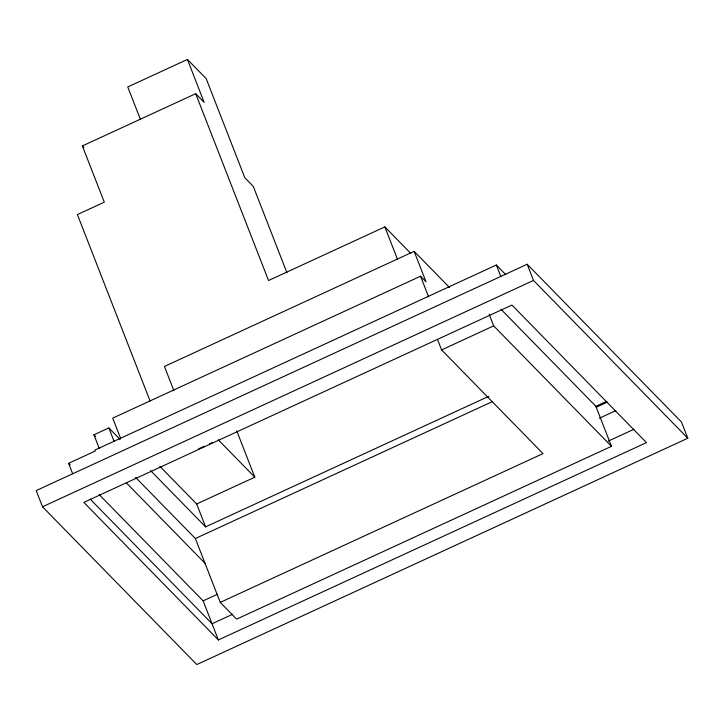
<?xml version="1.0" encoding="UTF-8"?>
<svg xmlns="http://www.w3.org/2000/svg" width="724" height="724" viewBox="0 0 724 724"><rect width="100%" height="100%" fill="white"/><g stroke="black" fill="none" stroke-linecap="round" stroke-linejoin="round"><path stroke-width="1.09" d="M286.939 272.74L253.273 186.385L244.821 177.751L206.177 78.617L187.425 59.44L127.759 86.943L140.411 119.379M150.067 400.951L77.405 214.576L104.292 202.177L82.364 145.94L195.697 93.695L204.15 102.337L187.425 59.44M410.761 253.382L384.86 226.902L268.541 280.523L195.697 93.695M449.45 287.446L414.137 251.337L164.439 366.444L173.869 390.634M414.137 251.337L426.038 281.835L420.544 276.224L112.718 418.128L120.419 437.884M99.188 448.283L93.939 434.816L108.853 427.938L120.13 439.468M505.795 274.695L496.338 265.02L94.862 450.093L95.233 451.043L68.608 463.315L72.662 473.713M527.19 264.251L36.2 490.582L42.517 506.791L196.81 664.56L687.8 438.219L681.483 422.02L527.19 264.251L533.507 280.45L687.8 438.219M42.517 506.791L533.507 280.45M198.403 448.952L204.358 446.201M209.317 443.921L212.295 442.545M437.477 339.366L441.586 349.9L493.687 325.881L611.481 446.328L236.63 619.129L220.259 602.386L195.362 538.52L135.605 477.424M159.796 466.265L196.666 503.976L254.794 477.179L236.739 430.861M150.664 470.691L205.589 526.855L488.791 396.299M195.362 538.52L492.492 401.548M501.008 309.293L595.87 406.3L606.115 401.576M596.241 407.25L607.508 402.055M99.288 494.691L203.136 600.875L217.508 594.25M599.409 418.201L615.834 410.626M220.259 602.386L543.009 453.604L441.586 349.9M232.585 614.287L212.06 623.753L90.12 499.062M608.332 441.079L633.989 429.251M218.377 639.953L646.469 442.608L511.94 305.057L83.848 502.393L218.377 639.953L203.136 600.875M82.364 145.94L83.921 147.533M218.25 439.803L254.794 477.179M93.939 434.816L95.514 436.418M126.401 482.908L205.019 563.299M68.608 463.315L70.183 464.926M595.87 406.3L611.481 446.328M496.338 265.02L500.782 276.414M489.171 314.297L493.687 325.881M420.544 276.224L428.644 296.985M384.86 226.902L397.594 259.563M196.666 503.976L205.589 526.855M108.853 427.938L114.102 441.405"/></g></svg>
